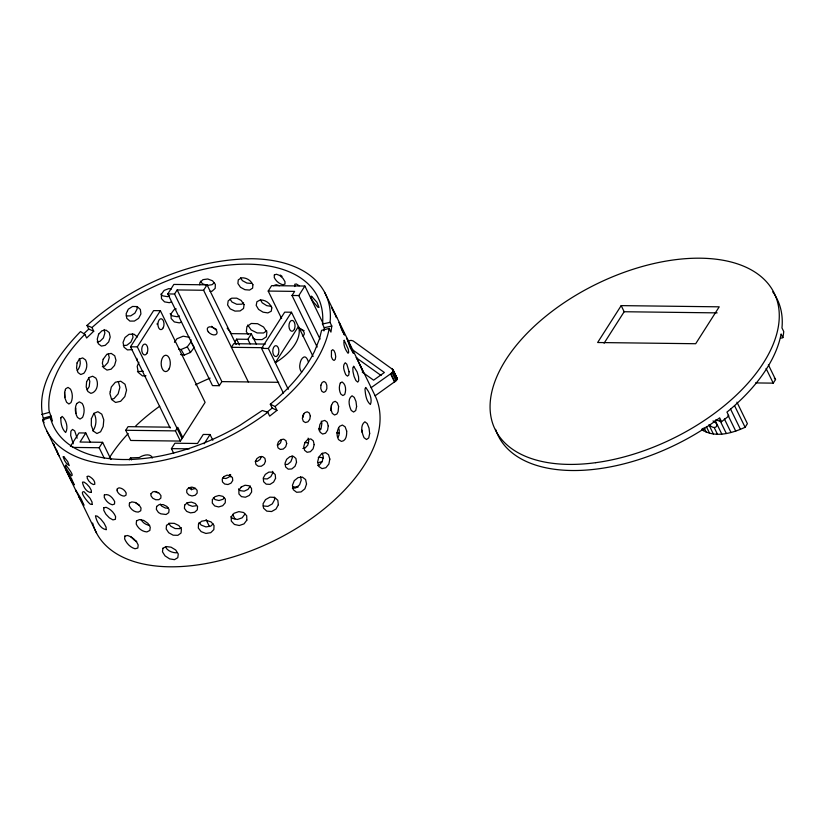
<?xml version="1.0" encoding="UTF-8"?>
<svg xmlns="http://www.w3.org/2000/svg" width="825" height="825" viewBox="0 0 825 825"><rect width="100%" height="100%" fill="white"/><g stroke="black" fill="none" stroke-linecap="round" stroke-linejoin="round"><path stroke-width="1.24" d="M331.485 405.209L330.856 410.664M199.743 284.769L199.825 282.728L202.94 279.644L207.797 278.984L212.541 280.789L215.356 284.388L215.181 288.348L212.077 291.204L210.107 291.472M152.151 458.143L152.161 458.092A9.281 5.156 -26 0 0 139.27 457.566L130.536 457.875L129.267 459.865M323.936 330.949L324.256 327.69L322.462 324.019L322.699 321.616A147.118 81.623 -26 0 0 319.502 300.733L317.367 296.072A147.118 81.623 -26 0 0 116.17 308.23L101.929 318.883L91.957 327.535L86.965 325.432C131.917 285.44 190.967 259.411 251.563 258.73A155.296 86.161 -26 0 1 330.309 319.378L330.021 322.369L331.805 326.04L330.938 332.104L329.154 328.433L321.575 330.351L319.44 339.003L314.624 351.089A147.118 81.623 -26 0 1 276.272 399.187L270.311 404.219L272.198 408.086L276.963 410.386L269.662 416.12L267.774 412.242L262.288 410.489L240.065 425.257A147.118 81.623 -26 0 1 50.459 418.028L50.356 417.512L42.663 419.812L44.633 426.329L96.566 533.115M324.679 292.421L375.138 395.804L396.165 380.676L397.196 378.644L396.402 377.138M303.775 413.562L302.981 417.368M780.563 338.24L782.884 337.652L783.389 334.599L783.75 331.588L781.966 327.927A155.296 86.161 -26 0 0 774.262 294.102M329.154 328.433L328.577 331.485A155.296 86.161 -26 0 1 281.304 401.27L275.076 406.519L270.311 404.219M371.157 387.657L390.916 373.601L392.844 371.642L393.102 369.744L353.131 340.921L351.017 340.354L348.16 341.086M281.521 439.632L280.531 442.839L278.108 445.077M138.909 362.206L137.197 366.341L138.229 372.374L142.477 375.932L145.984 375.767M261.442 456.38L260.123 459.391L257.379 461.33L255.265 461.35M337.899 437.436L339.023 435.126L339.24 430.062L338.467 427.948M92.926 430.918C96.401 425.741 97.03 418.863 94.04 413.294M77.23 370.734C80.025 367.362 81.293 362.577 79.344 358.483M234.888 341.88L236.579 339.168L247.871 339.302L251.336 333.877L256.4 344.272M87.058 389.967L89.203 386.595L89.822 381.305L88.626 377.974M170.177 428.062L130.525 346.789L153.605 310.613L160.39 310.695L205.105 402.373L180.417 441.076L130.711 440.468L125.74 430.279L128.05 426.659L170.105 427.185M70.434 446.346L79.004 432.908L85.79 432.991L90.255 442.159M278.695 382.315L221.884 381.614L219.275 385.698L212.499 385.615L167.784 293.937L173.848 284.429L207.065 284.831L236.125 344.427M130.525 346.789L137.311 346.871L160.39 310.695M85.79 432.991L80.015 442.035L102.609 442.313L110.993 459.504M167.784 293.937L174.56 294.02L177.169 289.936L203.6 290.266L207.065 284.831M72.332 447.408L99.144 447.738L102.609 442.313M125.74 430.279L175.447 430.887L177.757 427.278L182.717 437.456M281.603 318.563L268.197 291.06L271.652 285.636L304.868 286.038L322.75 322.709M173.673 453.214L171.435 448.635L174.9 443.211L197.495 443.489L203.259 434.445L210.045 434.528L212.84 440.251M317.171 347.036L292.019 295.474L294.628 291.39L268.197 291.06M283.367 393.092L261.566 348.397L284.697 312.149L291.483 312.232L313.088 356.534M204.105 443.829L210.045 434.528M292.019 295.474L298.794 295.556L304.868 286.038M261.566 348.397L268.352 348.49L291.483 312.232M621.184 305.621L597.64 342.519L695.692 343.726L719.225 306.828L621.184 305.621L624.164 311.737L604.086 343.21M701.724 429.505C714.687 438.353 732.002 433.321 745.099 427.278L747.398 423.658L736.942 402.157M755.535 382.924L773.242 383.14L775.552 379.531L768.374 364.815M250.346 485.935L248.036 489.38L244.169 491.174L240.219 490.638L238.549 488.874M230.66 474.488L228.958 477.128L225.895 478.521L222.616 478.026M319.141 430.733L321.245 427.597L321.884 423.359L321.255 421.193M174.467 342.344L176.921 338.776L183.171 336.188L189.719 337.363M244.963 514.068L242.127 517.842L237.373 519.482L232.506 518.389L230.959 516.718M178.736 349.181L181.046 349.522L187.265 346.882L191.018 341.839L190.905 339.529M180.51 354.502L184.253 355.059L190.493 352.45L194.246 347.407L191.018 341.839M224.256 497.836L222.987 499.29L218.945 500.517L215.026 499.558L213.386 497.661M83.882 333.671L88.749 329.093L93.741 331.196L86.656 338.013L84.872 334.352L80.53 331.557C58.379 354.379 33.98 387.193 43.849 420.585M84.872 334.352L83.119 336.084A147.118 81.623 -26 0 0 56.946 372.58L54.275 378.654A147.118 81.623 -26 0 0 48.861 407.571C48.448 412.521 52.068 416.274 52.14 421.183L50.356 417.512M213.118 523.834L210.777 526.144L205.93 526.907L201.187 525.102L199.062 522.411M214.438 282.532L212.108 284.677L207.261 285.419M272.198 408.086L266.547 412.531M267.774 412.242L266.939 412.902A155.296 86.161 -26 0 1 120.007 464.939C92.988 464.753 60.844 456.885 46.881 431.258M715.698 419.832L721.535 421.709L728.836 415.975L726.949 412.108L729.712 409.819A155.296 86.161 -26 0 0 781.1 333.981L782.884 337.652M243.612 302.95L241.88 304.177L236.796 304.291L232.011 302.063L230.062 299.145M181.356 527.598L179.819 528.67L175.117 528.557L170.651 526.103L168.743 523.267M266.712 330.877L263.526 332.991L257.142 332.949L251.109 329.918L247.737 324.998M176.715 552.626L176.272 552.863C172.147 552.637 167.485 550.945 165.567 547.027M169.62 295.793L167.434 296.66L162.649 295.835L160.978 294.082M171.538 301.816L169.331 302.703L164.536 301.868L161.494 298.691L161.329 294.278L164.134 290.421L168.836 288.595L171.26 289.101M176.282 308.921L173.982 309.798L170.992 313.84L171.136 318.512L174.322 321.925L179.365 322.884L181.51 322.059M179.386 315.913L177.148 316.769L172.105 315.81L170.136 313.675M273.518 285.718L276.231 284.687L279.386 285.728M41.683 414.49L49.335 412.366M43.477 418.151L51.129 416.027M317.707 465.548L319.285 465.145L322.266 461.505L323.256 456.534L322.276 453.234M195.267 488.555L192.081 489.287L188.863 488.276M111.561 399.145L113.984 398.599L118.14 393.876L119.872 387.379L118.305 381.501M322.462 324.019L330.021 322.369M324.256 327.69L331.805 326.04M102.31 366.743L104.486 366.29L107.889 362.557L109.271 357.442L108.333 353.997M97.185 341.87L99.918 341.364L103.372 337.972L104.888 333.083L104.105 329.495M302.878 448.48L305.033 448.088L307.766 445.149L308.787 440.983L308.117 438.137M196.453 505.704L192.38 506.313L188.471 504.869L186.955 502.858M292.411 488.204L295.721 487.946L299.568 484.842L301.238 480.078L300.527 476.716M123.317 345.51L126.802 345.283L130.907 342.076L133.021 337.291L132.361 333.764M132.072 349.604L127.421 349.903L124.028 347.212L123.049 342.437L124.998 337.518L129.082 334.29L133.918 334.135L137.445 336.94M285.295 464.506L287.698 464.351L290.843 461.691L292.38 457.658L292.06 455.751M137.445 371.58L143.282 371.302M126.163 315.903L130.68 315.903L134.888 313.17L137.187 308.767L136.919 306.539M168.393 508.066L165.433 508.056L161.7 506.117L160.308 504.054M624.164 311.737L717.142 312.881M231 333.63L251.336 333.877M265.382 344.077L233.712 343.685L231.402 347.304L263.072 347.696M318.574 429.01L321.121 429.041M336.662 432.877L339.209 432.908M304.673 442.613L308.488 442.654M171.435 448.635L189.317 448.852M293.081 486.946L298.176 487.018M263.453 478.768L267.279 478.923L270.837 476.633L272.807 472.869L272.652 471.323M251.512 283.429L246.881 283.058L242.406 280.655L240.487 277.85M263.082 505.962L267.888 506.354L272.281 503.889L274.642 499.568L274.374 497.341M271.549 306.426L266.733 305.642L262.237 302.827L260.483 299.836M149.748 525.37C146.138 525.02 142.735 522.792 141.065 519.585M206.064 285.017L202.507 283.8L200.392 281.15M157.915 492.896L154.894 491.38M252.77 338.075L255.74 339.56L262.113 339.601L266.372 336.796L266.898 332.062L263.546 327.009L257.575 323.689L251.233 323.472L246.922 326.587L246.324 331.629L248.356 334.579M136.744 541.458L134.516 540.334L130.587 536.508M299.186 285.78L296.381 283.986L294.793 284.223L294.783 286.533M139.198 505.354L135.764 502.93M352.327 349.625L384.378 372.508L373.601 380.181L362.227 372.065M356.297 357.772L381.109 375.488M280.407 275.086L282.109 276.416M774.283 378.077L775.552 379.531M336.188 317.099L336.652 317.646L331.454 307.395M227.143 328.144L230.969 332.949M54.244 445.036L53.285 443.438L58.905 455.761L56.255 449.357M187.265 346.882L190.493 352.45M181.046 349.522L184.253 355.059M78.87 496.825L83.944 505.333L81.376 499.342L75.694 490.071L76.23 491.422M356.998 358.679L356.39 357.493L363.743 373.364L359.834 364.485M275.076 406.519L276.963 410.386M766.064 368.435L773.242 383.14M734.611 405.776L745.099 427.278M730.527 409.004L740.468 429.371M728.011 415.284L735.745 431.124M724.381 418.925L731.012 432.506M721.535 421.709L719.648 417.832L718.812 418.471A155.296 86.161 -26 0 1 495.588 429.351M719.709 419.915L726.33 433.496M715.162 420.492L721.782 434.074M709.314 424.71A4.63 2.692 35.6 0 0 714.161 427.505L717.441 434.228M708.943 424.916L713.357 433.971M706.303 426.494L709.613 433.29M704.045 427.68L706.262 432.207M702.24 428.464L703.343 430.733M393.102 369.744L397.196 378.376M392.432 368.992L397.196 378.644M392.174 368.858L397.155 378.923M393.113 371.064L397.083 379.211M392.999 371.353L396.969 379.5M392.844 371.642L396.825 379.799M392.659 371.941L396.639 380.088M392.442 372.24L396.412 380.387M392.195 372.529L396.165 380.676M390.916 373.601L394.897 381.758M390.545 373.838L394.525 381.985M298.794 295.556L320.038 339.106M268.352 348.49L288.265 389.317M247.871 339.302L250.13 343.922M236.579 339.168L239.394 344.933M203.6 290.266L248.315 381.934M177.169 289.936L221.884 381.614M174.56 294.02L219.275 385.698M229.608 474.633L230.722 476.922M232.671 514.315L234.908 518.894M137.311 346.871L182.026 438.549M175.447 430.887L180.417 441.076M190.441 487.596L191.565 489.885M206.095 519.678L209.447 526.556M91.957 327.535L93.741 331.196M86.965 325.432L88.749 329.093M130.536 457.875L131.526 459.907M99.144 447.738L104.177 458.05M42.663 419.812L44.003 422.565M73.239 443.809L70.692 435.497L70.888 431.207L72.517 429.423L74.704 430.887L77.138 438.188M361.762 430.062L362.02 432.269M75.89 413.49L75.848 408.169M64.69 392.38L64.866 397.495M109.209 458.123A147.118 81.623 -26 0 1 128.205 433.537M135.723 425.968A147.118 81.623 -26 0 1 159.72 406.199M195.432 384.842A147.118 81.623 -26 0 1 210.127 378.128M374.859 395.247A155.296 86.161 -26 0 1 265.98 544.552A155.296 86.161 -26 0 1 92.627 523.019M318.44 462.639A12.014 6.672 -26 0 1 321.915 461.794M318.254 457.473A9.281 5.156 -26 0 1 323.462 458.442M712.986 420.967A4.63 3.011 29.2 0 1 716.739 424.803A4.63 3.011 29.2 0 1 714.161 427.505M772.705 291.854A155.296 86.161 -26 0 1 773.757 293.339M299.021 328.133A5.445 3.362 32.5 0 1 303.971 332.186A5.445 3.362 32.5 0 1 302.414 335.899M304.074 330.536A5.445 3.362 32.5 0 1 303.476 330.412M303.167 330.33A5.445 3.362 32.5 0 1 299.351 327.968M308.313 361.773A8.085 3.62 83.5 0 0 305.312 357.06L304.136 356.916C300.805 358.401 300.094 362.557 299.722 365.836A8.085 5.29 -80.8 0 0 301.744 372.096M137.486 361.051A43.694 24.245 -26 0 1 136.826 358.359M157.214 323.421A5.445 3.042 -89.3 0 1 157.214 324.565M216.593 329.402A5.445 3.362 32.5 0 1 211.664 326.277M91.369 418.677L91.307 425.442L93.431 431.114L96.927 433.527L100.588 431.774L103.187 426.473L103.785 419.822L101.774 414.16L97.907 411.706L96.308 412.345L93.895 413.428L91.369 418.677M274.343 275.003L274.271 277.571C275.993 281.057 279.139 283.821 282.944 284.78L284.996 284.048L284.976 281.655L282.975 278.355L279.737 275.468L276.416 274.23L274.343 275.003M87.233 476.438L87.223 478.211L88.646 480.82L90.967 483.244L93.328 484.543L94.813 484.244C95.288 480.552 91.678 477.623 88.708 476.138L87.233 476.438M320.863 385.244L320.781 388.606L321.874 391.339L323.73 392.391L325.627 391.359L326.855 388.637L326.813 385.265L325.7 382.532L323.947 381.49L322.09 382.522L320.863 385.244M338.611 406.508L338.106 411.706L336.93 414.006L334.537 414.996L332.3 413.377L331.093 409.767L331.361 405.539L333.001 402.311L335.228 401.29L337.363 402.889L338.611 406.508M104.342 495.01L104.27 497.372C105.827 500.816 108.642 503.797 112.375 504.797L114.51 504.044L114.675 501.6C112.953 498.083 108.735 493.072 104.342 495.01M212.386 499.61L212.283 503.075L214.675 505.911L216.222 506.354L218.656 506.942L222.698 505.715L225.256 502.765L225.369 499.135L222.967 496.392L218.986 495.464L214.943 496.691L212.386 499.61M103.878 507.705L103.785 510.335L105.889 514.212L109.385 517.863L112.932 519.884L115.387 519.317L115.593 516.574C113.86 512.294 110.364 509.066 106.136 507.334L103.878 507.705M151.016 493.721L150.934 495.701L152.728 498.207L155.75 499.744L158.843 499.702L160.834 498.145L160.958 495.65L159.163 493.185L156.131 491.679L153.027 491.71L151.016 493.721M60.875 417.832C60.607 422.988 61.793 428.907 65.649 432.517C68.465 427.752 66.299 419.956 62.153 416.398L60.875 417.832M198.505 524.071L198.32 528.052L201.145 531.63L205.889 533.445L210.746 532.682L213.85 529.598L214.036 525.515L211.21 521.998L206.467 520.369L201.609 521.214L198.505 524.071M346.686 431.083C346.809 434.961 346.376 440.89 341.406 441.406L338.528 439.581C336.115 435.332 336.909 430.299 339.518 426.37L342.396 425.04L345.139 426.845L346.686 431.083M117.109 490.009L117.067 490.885C118.253 493.804 121.038 495.856 124.173 496.134L126.008 495.206L126.173 493.03C124.864 490.194 122.193 488.091 119.027 487.833L117.191 488.761L117.109 490.009M349.088 371.797L348.779 375.024L347.449 376.118L345.737 374.663C344.365 371.26 341.973 365.702 345.242 362.752L346.83 364.227L349.088 371.797M184.645 505.147L184.418 508.386L186.667 511.366L188.193 512.005L190.554 512.872L194.628 512.263L197.299 509.819L197.577 506.395L195.308 503.498L191.379 502.105L187.316 502.724L184.645 505.147M86.604 381.697L86.202 387.007L87.842 391.473L90.894 393.36C97.36 392.071 99.01 383.223 95.896 378.139L92.637 376.221L89.048 377.561L86.604 381.697M129.463 503.126L129.236 505.787C130.855 509.314 134.217 512.191 138.27 512.088L140.735 510.778L141.023 508.025L139.033 504.879L135.537 502.538L131.845 501.899L129.463 503.126M252.904 284.728L252.615 288.152L249.573 290.07L244.943 289.699L240.467 287.286L237.909 283.552L238.27 279.902L241.354 277.86C246.252 277.386 250.882 280.294 252.904 284.728M124.874 536.085L124.627 538.921C126.607 543.417 130.185 547.357 135.011 548.759L137.827 548.037L138.198 544.974C136.28 540.437 132.33 536.941 127.617 535.497L124.874 536.085M166.495 525.422L166.176 528.969L168.713 532.744L173.167 535.198L177.88 535.312L181.036 533.033L181.417 529.258L178.86 525.566L174.322 523.359L169.62 523.236L166.495 525.422M156.626 506.447L156.358 509.407L158.462 512.5L160.834 513.831L166.103 514.511L168.733 512.634L169.094 509.51L166.959 506.478L163.195 504.611L159.246 504.591L156.626 506.447M77.065 362.928L76.56 368.094L77.973 372.529L80.757 374.519L83.841 373.312C86.893 369.548 87.832 364.372 85.583 359.948L82.686 357.906L79.375 359.03L77.065 362.928M353.275 353.048L350.151 347.603L346.882 338.25L353.275 353.048M136.537 520.874L136.208 524.03C138.064 528.361 142.137 531.589 146.891 531.919L149.861 530.434L150.263 527.165L147.943 523.349L143.797 520.451L139.394 519.585L136.537 520.874M162.907 548.274L162.484 551.832L165.052 555.885L169.63 558.876L174.467 559.659L177.798 557.69L178.262 553.988L175.684 549.976L171.053 547.181L166.165 546.552L162.907 548.274M244.066 304.569L243.55 308.478L240.096 310.942L235.001 311.108L230.216 308.88L227.607 304.982L228.174 300.888L231.691 298.196L236.754 298.165L241.096 300.382L244.066 304.569M310.293 415.872L309.818 419.213L307.952 421.771L305.446 422.555L303.311 421.297L302.363 418.481L302.961 415.171L304.879 412.644L307.271 411.809L309.323 413.036L310.293 415.872M328.247 425.865L327.608 430.093L325.504 433.238L322.606 434.043L320.162 432.248L319.131 428.567L319.925 424.39L322.049 421.255L324.813 420.399L327.174 422.163L328.247 425.865M271.807 307.838L271.25 311.221L267.888 312.912L263.062 312.17L258.545 309.385L256.193 305.394L256.915 301.723L260.329 299.939C265.423 299.836 269.992 303.126 271.807 307.838M331.454 350.749L331.423 356.823L332.599 359.483L334.063 360.442L335.259 359.349L335.723 356.617L335.198 353.286L334.012 350.635L332.702 349.687L331.454 350.749M329.825 459.092L328.855 464.073L325.875 467.723L322.018 468.621L318.79 466.455L317.573 462.103L318.78 457.215L321.76 453.575L325.514 452.626L328.515 454.699L329.825 459.092M369.662 433.548L368.734 437.92L366.537 439.508L364.052 437.714C361.897 432.96 359.906 425.298 364.887 421.792L367.187 423.555L369.022 428.051L369.662 433.548M110.261 391.731L109.911 393.628L111.612 399.548L115.593 402.445L120.625 401.311L124.823 396.598L126.555 390.101L125.018 384.244L120.728 381.222L115.387 382.233L111.313 386.997L110.261 391.731M356.606 406.529L355.719 410.551L353.616 412.046L351.254 410.438C349.192 406.23 347.294 398.836 352.058 395.783L354.265 397.413L355.998 401.517L356.606 406.529M103.177 359.246L102.352 363.186L103.713 367.826L107.003 370.085L111.138 369.177L114.541 365.444L115.995 360.36L114.727 355.771L111.2 353.399L106.899 354.234L103.177 359.246M314.17 444.613L313.108 448.8L310.386 451.698L307.147 452.286L304.59 450.306L303.775 446.562L304.941 442.448L307.653 439.539L310.829 438.91L313.283 440.828L314.17 444.613M65.34 389.802L64.546 392.844L64.917 398.001L66.588 402.26L68.908 404.002L71.012 402.559C72.909 398.258 72.724 393.308 70.507 389.153L68.042 387.389L65.68 388.792L65.34 389.802M98.608 334.187L97.247 339.188L98.299 343.736L101.351 346.088L105.239 345.345L108.683 341.942L110.199 337.064L109.23 332.568L106.064 330.134L102.001 330.743L98.608 334.187M340.312 383.048C338.827 386.585 339.075 390.658 340.808 394.061L342.86 395.567L344.716 394.484C346.191 390.483 346.139 384.45 342.076 381.965L340.312 383.048M286.677 443.582L285.687 446.789L283.274 449.037L280.325 449.429L278.056 447.882L277.324 444.995L278.407 441.86L280.871 439.653L283.707 439.168L285.924 440.674L286.677 443.582M76.684 403.549C74.518 407.983 75.085 413.232 77.498 417.45L80.046 419.069L82.562 417.398C84.573 412.974 84.841 407.746 82.232 403.466L79.375 401.868L76.684 403.549M306.549 484.048L304.879 488.823L301.053 491.937L296.629 492.278L293.308 489.73L292.442 485.306L294.267 480.655L298.134 477.572L302.393 477.108L305.601 479.573L306.549 484.048M296.536 462.278L295.01 466.311L291.823 468.94L288.224 469.167L285.625 466.971L285.027 463.196L286.667 459.288L289.864 456.668L293.36 456.318L295.907 458.463L296.536 462.278M344.18 340.343C343.045 344.675 345.335 349.924 348.067 353.286L348.697 352.265L348.243 349.192L344.18 340.343M365.661 387.502L364.97 389.08C365.475 394.474 366.042 400.785 370.373 404.508C372.694 399.207 369.249 391.772 365.661 387.502M265.495 461.257L264.165 464.269L261.329 466.228L258.266 466.249L255.956 464.485L255.41 461.588L256.812 458.669L259.566 456.751L262.649 456.617L264.918 458.339L265.495 461.257M127.473 310.901L126.153 313.758L126.772 318.326L129.907 321.09L134.403 321.059L138.61 318.337L140.91 313.933L140.374 309.478L137.146 306.58L132.536 306.457L128.329 309.189L127.473 310.901M353.719 366.331L352.842 367.733L352.976 371.642L354.111 376.551L355.905 380.552L357.751 382.109L358.731 380.665L358.545 376.778L357.132 371.941L353.719 366.331M275.571 478.314L273.601 482.068L270.043 484.358L266.197 484.162L263.608 481.738L263.268 478.005L265.31 474.385L268.868 472.096L272.642 472.147L275.21 474.519L275.571 478.314M278.355 504.735L275.993 509.046L271.611 511.531L266.805 511.139L263.536 508.179L263.051 503.786L265.526 499.63L269.919 497.155L274.601 497.382L277.819 500.28L278.355 504.735M298.433 326.494L275.302 362.742A43.859 24.338 -26 0 0 298.433 326.494M223.946 476.561L222.214 479.119L222.492 481.965L224.699 484.038L227.978 484.522L231.031 483.141L232.743 480.49L232.444 477.603L230.247 475.571L227.009 475.179L223.946 476.561M241.199 487.039L238.858 490.359L238.951 493.989L241.467 496.64L245.427 497.228L249.294 495.433L251.615 492.04L251.501 488.297L249.006 485.739L245.066 485.244L241.199 487.039M246.85 520.101L244.025 523.875L239.26 525.515L234.403 524.442L231.309 521.101L231.206 516.893L234.073 513.263L238.838 511.624L243.643 512.511L246.696 515.728L246.85 520.101M188.688 487.823L186.749 489.937L186.79 492.618L188.812 494.948L192.019 495.969L195.205 495.237L197.154 493.092L197.103 490.339L195.092 488.049L191.874 487.09L188.688 487.823M91.317 492.442C86.584 492.772 82.985 486.286 82.479 482.151L83.975 482.068L86.646 483.935L89.471 487.049L91.266 490.298L91.317 492.442M92.132 504.457L90.451 504.24C88.11 502.807 78.633 491.123 83.985 491.679L90.038 498.238L92.06 502.105L92.132 504.457M311.654 296.35L311.056 296.319L311.345 298.33L313.118 301.641L317.914 307.23L319.048 307.457L316.913 302.208L311.654 296.35M106.147 529.65C100.248 528.846 96.37 521.08 95.463 515.8L97.329 516.202L100.65 518.966L104.032 523.163L106.126 527.247L106.147 529.65M64.01 456.926L63.061 456.679L64.67 460.701L66.536 463.495L69.248 465.599L67.681 461.546L64.01 456.926M65.959 465.156C63.185 465.156 70.094 474.138 71.435 475.85C74.621 475.613 67.207 466.991 65.959 465.156M74.157 484.708L71.301 480.697L66.258 470.446L71.6 478.84L74.157 484.708M344.386 334.837L341.777 330.01L339.127 322.441L344.386 334.837M595.65 462.681A155.296 86.161 -26 0 0 774.768 294.308A155.296 86.161 -26 0 0 533.61 326.906A155.296 86.161 -26 0 0 595.65 462.681M294.556 328.711A5.445 3.042 -89.3 0 0 292.143 320.378A5.445 3.042 -89.3 0 0 289.286 328.381A5.445 3.042 -89.3 0 0 294.556 328.711M278.386 354.007A5.445 3.042 -89.3 0 0 275.983 345.665A5.445 3.042 -89.3 0 0 273.116 353.667A5.445 3.042 -89.3 0 0 278.386 354.007M147.056 353.069A5.445 3.042 -89.3 0 0 145.396 344.159A5.445 3.042 -89.3 0 0 141.89 351.306A5.445 3.042 -89.3 0 0 147.056 353.069M163.237 327.752A5.445 3.042 -89.3 0 0 161.576 318.842A5.445 3.042 -89.3 0 0 158.07 325.978A5.445 3.042 -89.3 0 0 163.237 327.752M169.063 368.93A8.178 4.568 -89.3 0 0 166.784 355.431A8.178 4.568 -89.3 0 0 161.36 365.887A8.178 4.568 -89.3 0 0 169.063 368.93M208.23 331.743A5.445 3.362 32.5 0 0 216.717 333.877A5.445 3.362 32.5 0 0 211.582 326.978A5.445 3.362 32.5 0 0 208.23 331.743"/></g></svg>
